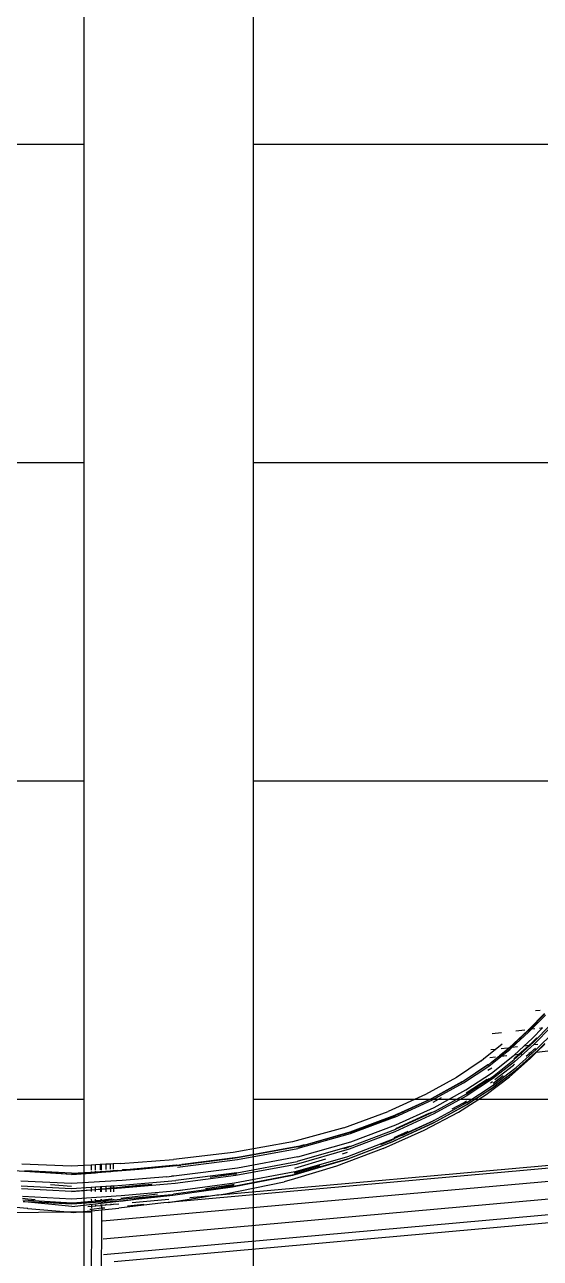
# Model space of a CAD drawing. Header units: millimetres. Extents: x -12551121 to 353735, y 112272 to 285506.
# Drawn here: x 102099.8 to 102251.7, y 170390.7 to 170754 of the extents above; entities that cross this region are included whole.
import ezdxf

# ---------------------------------------------------------------- set-up
doc = ezdxf.new("R2010")
doc.units = ezdxf.units.MM
doc.header["$MEASUREMENT"] = 0
doc.layers.add('+AT9-HATCH', color=8, linetype='Continuous')
doc.layers.add('+AT9_Hardscape', color=1, linetype='Continuous')

# ---------------------------------------------------------------- blocks, each defined once
blk = doc.blocks.new('cof')
at = {"layer": '+AT9_Hardscape', "color": 1}
for p, q in [((528.78, -1082.46), (172.28, -1124.56)), ((170.08, -1117.83), (174.67, -1113.12)), ((174.73, -1113.21), (170.25, -1117.81)), ((170.85, -1117.74), (174.92, -1113.57)), ((173.38, -1112.19), (172.05, -1112.34)), ((161.97, -1118.79), (159.21, -1119.12)), ((164.25, -1123.2), (169.78, -1118.14)), ((169.8, -1118.23), (164.44, -1123.18)), ((165.08, -1123.1), (170, -1118.61)), ((168.83, -1117.98), (166.18, -1118.29)), ((169.78, -1118.14), (170.08, -1117.83)), ((169.84, -1118.23), (169.8, -1118.23)), ((170.21, -1117.82), (169.84, -1118.23)), ((170.08, -1117.83), (169.85, -1117.86)), ((170, -1118.61), (170.85, -1117.74)), ((170.21, -1117.82), (170.08, -1117.83)), ((170.25, -1117.81), (170.21, -1117.82)), ((170.85, -1117.74), (170.25, -1117.81)), ((171.85, -1117.62), (170.85, -1117.74)), ((171.01, -1120.5), (174.11, -1117.36)), ((171.44, -1121.51), (176.53, -1116.38)), ((176.63, -1117.06), (171.6, -1122.11)), ((172.23, -1123.73), (177.5, -1118.51)), ((174.11, -1117.36), (173.2, -1117.47)), ((160.16, -1123.68), (162.17, -1122.04)), ((171.6, -1122.11), (165.81, -1127.31)), ((167.04, -1125.18), (170.02, -1122.52)), ((170.14, -1122.5), (167.16, -1125.16)), ((170.37, -1122.47), (167.43, -1125.13)), ((168.61, -1122.68), (171.01, -1120.5)), ((170.02, -1122.52), (168.61, -1122.68)), ((170.02, -1122.52), (171.05, -1121.6)), ((170.14, -1122.5), (170.02, -1122.52)), ((171.06, -1121.68), (170.14, -1122.5)), ((170.37, -1122.47), (170.14, -1122.5)), ((171.44, -1121.51), (170.37, -1122.47)), ((170.52, -1122.46), (170.37, -1122.47)), ((171.05, -1121.6), (172.37, -1120.28)), ((171.06, -1121.68), (172.08, -1120.66)), ((172.72, -1122.2), (171.45, -1122.35)), ((174.78, -1122.12), (172.34, -1124.45)), ((172.41, -1124.3), (174.8, -1121.95)), ((156.84, -1126.38), (160.16, -1123.68)), ((158.24, -1128.61), (161.78, -1125.8)), ((160.23, -1125.98), (158.53, -1126.18)), ((160.16, -1123.68), (158.82, -1123.84)), ((159.03, -1127.46), (161, -1125.89)), ((159.04, -1130.63), (165.35, -1125.64)), ((161, -1125.89), (160.88, -1125.9)), ((161, -1125.89), (161.06, -1125.88)), ((161.06, -1125.88), (164.26, -1123.3)), ((161.41, -1125.84), (161.06, -1125.88)), ((161.44, -1125.44), (164.25, -1123.2)), ((161.78, -1125.8), (164.44, -1123.69)), ((163.56, -1125.59), (161.78, -1125.8)), ((163.77, -1123.26), (161.87, -1123.48)), ((164.25, -1123.2), (164.06, -1123.22)), ((164.39, -1123.18), (164.25, -1123.2)), ((164.31, -1123.3), (164.26, -1123.3)), ((164.39, -1123.18), (164.31, -1123.3)), ((164.44, -1123.18), (164.39, -1123.18)), ((164.44, -1123.69), (165.08, -1123.1)), ((165.08, -1123.1), (164.44, -1123.18)), ((166.67, -1122.91), (165.08, -1123.1)), ((165.35, -1125.64), (165.69, -1125.34)), ((165.62, -1126.44), (167.04, -1125.18)), ((167.16, -1125.16), (165.65, -1126.51)), ((165.69, -1125.34), (168.61, -1122.68)), ((167.04, -1125.18), (165.69, -1125.34)), ((167.43, -1125.13), (165.71, -1126.69)), ((166.3, -1128.99), (171.14, -1124.69)), ((172.21, -1124.57), (166.31, -1129.75)), ((172.04, -1124.59), (166.43, -1129.59)), ((167.16, -1125.16), (167.04, -1125.18)), ((167.43, -1125.13), (167.16, -1125.16)), ((167.99, -1125.06), (167.43, -1125.13)), ((169.28, -1125.7), (170.31, -1124.79)), ((170.31, -1124.79), (170.07, -1124.82)), ((170.31, -1124.79), (171.46, -1123.78)), ((171.14, -1124.69), (170.31, -1124.79)), ((170.44, -1126.35), (172.21, -1124.57)), ((171.14, -1124.69), (172.23, -1123.73)), ((171.46, -1123.78), (171.98, -1123.27)), ((172.1, -1124.58), (172.04, -1124.59)), ((172.41, -1124.3), (172.1, -1124.58)), ((172.21, -1124.57), (172.1, -1124.58)), ((172.28, -1124.56), (172.21, -1124.57)), ((172.34, -1124.45), (172.28, -1124.56)), ((515.02, -1128.36), (63.8, -1168.72)), ((78.69, -1166.49), (515.33, -1127.4)), ((156.05, -1127.02), (148.72, -1131.96)), ((150.72, -1132.98), (157.87, -1128.24)), ((158.01, -1128.25), (150.72, -1133.08)), ((158.01, -1128.25), (150.72, -1133.15)), ((150.84, -1133.51), (158.24, -1128.61)), ((156.05, -1127.02), (156.84, -1126.38)), ((156.84, -1126.38), (156.58, -1126.41)), ((158.07, -1128.26), (158.01, -1128.25)), ((158.01, -1129.82), (159.2, -1129.05)), ((158.07, -1128.26), (158.16, -1128.19)), ((159.03, -1127.46), (158.16, -1128.19)), ((159.31, -1131.71), (165.71, -1126.69)), ((165.81, -1127.31), (159.34, -1132.37)), ((159.69, -1134.11), (165.92, -1129.32)), ((159.76, -1134.74), (166.43, -1129.59)), ((166.31, -1129.75), (159.76, -1134.74)), ((160.07, -1132.55), (165.57, -1128.33)), ((170.44, -1126.35), (164.31, -1131.74)), ((165.87, -1128.07), (165.57, -1128.33)), ((165.92, -1129.32), (166.3, -1128.99)), ((513.87, -1132.28), (44.46, -1174.3)), ((148.72, -1131.96), (139.62, -1136.96)), ((150.72, -1133.08), (141.57, -1138.1)), ((141.59, -1137.99), (150.45, -1133.13)), ((150.72, -1133.15), (141.59, -1138.16)), ((141.66, -1138.55), (150.84, -1133.51)), ((150.53, -1133.09), (150.72, -1132.98)), ((151.51, -1135.61), (159.04, -1130.63)), ((159.34, -1132.37), (151.63, -1137.43)), ((151.64, -1136.49), (157.79, -1132.47)), ((151.65, -1136.57), (158.35, -1132.19)), ((151.68, -1136.74), (159.31, -1131.71)), ((157.46, -1136.98), (164.31, -1131.74)), ((158.78, -1133.54), (159.31, -1133.14)), ((159.5, -1133.62), (162.5, -1131.32)), ((139.62, -1136.96), (128.62, -1141.91)), ((142.17, -1140.74), (151.51, -1135.61)), ((142.23, -1141.93), (151.68, -1136.74)), ((149.31, -1142.18), (157.46, -1136.98)), ((159.6, -1134.91), (151.61, -1140.11)), ((151.81, -1139.26), (159.27, -1134.44)), ((151.81, -1139.91), (159.76, -1134.74)), ((159.27, -1134.44), (159.64, -1134.15)), ((159.76, -1134.74), (159.6, -1134.91)), ((159.64, -1134.15), (159.69, -1134.11)), ((511.98, -1137.69), (44.64, -1179.52)), ((141.57, -1138.1), (130.49, -1143.14)), ((141.59, -1138.16), (130.53, -1143.19)), ((130.55, -1143.6), (141.66, -1138.55)), ((130.9, -1145.89), (142.17, -1140.74)), ((141.28, -1138.13), (141.59, -1137.99)), ((151.61, -1140.11), (141.72, -1145.5)), ((141.84, -1139.23), (144.35, -1137.88)), ((141.98, -1145.28), (151.81, -1139.91)), ((142.07, -1144.59), (151.81, -1139.26)), ((151.63, -1137.43), (142.09, -1142.65)), ((147.43, -1141.19), (150.76, -1139.38)), ((150.76, -1139.38), (151.67, -1138.79)), ((151.27, -1139.62), (150.81, -1139.87)), ((151.81, -1139.26), (151.27, -1139.62)), ((510.41, -1142.49), (44.71, -1184.18)), ((115.6, -1146.72), (128.62, -1141.91)), ((117.34, -1148.07), (130.49, -1143.14)), ((130.55, -1143.6), (117.37, -1148.55)), ((117.38, -1147.94), (130.53, -1143.02)), ((117.39, -1148.1), (130.53, -1143.19)), ((130.53, -1143.02), (131.37, -1142.63)), ((142.09, -1142.65), (130.61, -1147.91)), ((142.23, -1141.93), (130.84, -1147.14)), ((141.41, -1142.23), (130.85, -1147.05)), ((130.85, -1146.95), (140.66, -1142.48)), ((139.24, -1147.46), (149.31, -1142.18)), ((141.41, -1142.23), (141.46, -1142.2)), ((509.59, -1144.88), (47.93, -1186.21)), ((115.6, -1146.72), (100.42, -1150.91)), ((117.07, -1148.03), (117.38, -1147.94)), ((130.61, -1147.91), (117.12, -1153.03)), ((117.42, -1152.23), (130.84, -1147.14)), ((117.57, -1150.93), (130.9, -1145.89)), ((127.17, -1152.84), (139.24, -1147.46)), ((141.72, -1145.5), (129.91, -1150.92)), ((141.98, -1145.28), (130.24, -1150.68)), ((130.36, -1149.6), (134.47, -1147.7)), ((130.4, -1149.94), (142.07, -1144.59)), ((141.38, -1145.01), (132.54, -1149.08)), ((142.06, -1144.64), (141.38, -1145.01)), ((100.42, -1150.91), (82.94, -1153.99)), ((117.37, -1148.55), (101.97, -1152.9)), ((117.34, -1148.07), (102.02, -1152.42)), ((117.39, -1148.1), (102.02, -1152.42)), ((102.05, -1155.35), (117.57, -1150.93)), ((129.91, -1150.92), (116.17, -1156.22)), ((116.53, -1155.95), (130.24, -1150.68)), ((116.76, -1155.17), (130.4, -1149.94)), ((126.48, -1151.64), (129.58, -1150.44)), ((130.37, -1150.08), (129.58, -1150.44)), ((82.94, -1153.99), (65.35, -1156.07)), ((84.19, -1156.14), (101.97, -1152.9)), ((101.96, -1152.4), (84.25, -1155.64)), ((102.01, -1152.26), (84.29, -1155.51)), ((101.31, -1159.65), (116.76, -1155.17)), ((117.12, -1153.03), (101.53, -1157.52)), ((117.27, -1152.28), (101.85, -1156.69)), ((102.02, -1152.42), (101.96, -1152.4)), ((102.01, -1152.26), (104, -1151.7)), ((127.17, -1152.84), (113.43, -1158.04)), ((115.19, -1154.47), (116.65, -1153.92)), ((115.5, -1152.87), (116.41, -1152.61)), ((116.41, -1152.61), (117.27, -1152.28)), ((117.42, -1152.23), (117.27, -1152.28)), ((35.27, -1158.04), (20.73, -1157.48)), ((41.13, -1157.73), (35.27, -1158.04)), ((42.43, -1157.66), (41.13, -1157.73)), ((41.13, -1157.73), (41.14, -1159.26)), ((43.79, -1157.59), (42.43, -1157.66)), ((42.43, -1159.19), (42.43, -1157.66)), ((44.18, -1157.57), (43.79, -1157.59)), ((43.79, -1157.59), (43.81, -1159.11)), ((45.4, -1157.51), (44.18, -1157.57)), ((44.18, -1159.09), (44.18, -1157.57)), ((46.84, -1157.43), (45.4, -1157.51)), ((45.4, -1157.51), (45.4, -1159.02)), ((47.58, -1157.39), (46.84, -1157.43)), ((46.86, -1158.93), (46.84, -1157.43)), ((49.8, -1157.28), (47.58, -1157.39)), ((47.58, -1157.39), (47.59, -1158.89)), ((47.6, -1159.56), (55.28, -1158.94)), ((49.8, -1157.28), (65.35, -1156.07)), ((66.16, -1157.78), (51.55, -1159.1)), ((51.55, -1159.1), (66.28, -1157.87)), ((55.28, -1158.94), (66.28, -1157.87)), ((66.22, -1157.77), (66.19, -1157.77)), ((84.22, -1158.64), (66.24, -1160.91)), ((81.51, -1155.98), (66.28, -1157.87)), ((66.28, -1157.87), (67.5, -1157.8)), ((66.55, -1158.36), (84.19, -1156.14)), ((81.51, -1155.98), (67.5, -1157.8)), ((68.05, -1157.56), (67.85, -1157.58)), ((84.24, -1155.5), (68.05, -1157.56)), ((84.2, -1155.63), (81.51, -1155.98)), ((101.53, -1157.52), (83.73, -1160.85)), ((84.02, -1160), (101.85, -1156.69)), ((84.25, -1155.64), (84.2, -1155.63)), ((102.05, -1155.35), (84.22, -1158.64)), ((84.29, -1155.51), (84.24, -1155.5)), ((116.17, -1156.22), (100.46, -1160.85)), ((116.53, -1155.95), (100.82, -1160.55)), ((108.53, -1157.91), (100.95, -1160.15)), ((113.43, -1158.04), (101.05, -1161.74)), ((110.19, -1156.02), (101.06, -1158.73)), ((35.33, -1160.55), (16.9, -1159.32)), ((35.34, -1163.19), (20.39, -1162.48)), ((21.86, -1159.51), (21.47, -1159.48)), ((35.33, -1160.55), (21.86, -1159.51)), ((23.64, -1159.56), (21.86, -1159.51)), ((23.64, -1159.56), (23.84, -1159.57)), ((35.32, -1160.15), (23.84, -1159.57)), ((35.32, -1160.15), (41.14, -1159.79)), ((41.14, -1160.03), (35.33, -1160.55)), ((35.33, -1160.55), (41.14, -1160.08)), ((50.28, -1162.27), (35.34, -1163.19)), ((41.14, -1159.65), (41.14, -1159.79)), ((41.14, -1159.79), (42.43, -1159.71)), ((41.14, -1159.79), (41.14, -1160.03)), ((42.43, -1159.92), (41.14, -1160.03)), ((41.14, -1160.08), (42.43, -1159.98)), ((41.14, -1160.03), (41.14, -1160.08)), ((42.43, -1159.71), (42.43, -1159.57)), ((42.43, -1159.71), (43.82, -1159.63)), ((42.43, -1159.92), (42.43, -1159.71)), ((43.82, -1159.79), (42.43, -1159.92)), ((42.43, -1159.98), (43.82, -1159.86)), ((42.43, -1159.98), (42.43, -1159.92)), ((43.82, -1159.49), (43.82, -1159.63)), ((43.82, -1159.63), (44.18, -1159.6)), ((43.82, -1159.63), (43.82, -1159.79)), ((44.18, -1159.76), (43.82, -1159.79)), ((43.82, -1159.79), (43.82, -1159.86)), ((43.82, -1159.86), (44.19, -1159.84)), ((44.18, -1159.6), (44.18, -1159.47)), ((44.18, -1159.6), (45.4, -1159.53)), ((44.18, -1159.76), (44.18, -1159.6)), ((45.4, -1159.65), (44.18, -1159.76)), ((44.19, -1159.84), (44.18, -1159.76)), ((44.19, -1159.84), (45.4, -1159.74)), ((45.4, -1159.4), (45.4, -1159.53)), ((45.4, -1159.53), (46.87, -1159.44)), ((46.87, -1159.52), (45.4, -1159.65)), ((45.4, -1159.53), (45.4, -1159.65)), ((45.4, -1159.74), (46.87, -1159.62)), ((45.4, -1159.65), (45.4, -1159.74)), ((46.87, -1159.44), (46.86, -1159.31)), ((46.87, -1159.44), (47.6, -1159.39)), ((46.87, -1159.52), (46.87, -1159.44)), ((47.6, -1159.45), (46.87, -1159.52)), ((46.87, -1159.62), (46.87, -1159.52)), ((46.87, -1159.62), (47.6, -1159.56)), ((47.6, -1159.27), (47.6, -1159.39)), ((47.6, -1159.39), (48.82, -1159.32)), ((48.82, -1159.32), (47.6, -1159.45)), ((47.6, -1159.39), (47.6, -1159.45)), ((47.6, -1159.45), (47.6, -1159.56)), ((48.82, -1159.32), (50.3, -1159.23)), ((50.2, -1163.67), (66.08, -1162.29)), ((63.37, -1161.15), (50.28, -1162.27)), ((50.3, -1159.23), (50.32, -1159.18)), ((51.55, -1159.1), (50.32, -1159.18)), ((63.37, -1161.15), (64.74, -1160.99)), ((64.74, -1160.99), (66.24, -1160.77)), ((66.24, -1160.91), (64.74, -1160.99)), ((83.73, -1160.85), (65.87, -1163.15)), ((84.02, -1160), (66.08, -1162.29)), ((83.18, -1160.43), (76.13, -1161.37)), ((79.42, -1160.8), (83.23, -1160.3)), ((100.46, -1160.85), (82.76, -1164.28)), ((83.07, -1163.96), (100.82, -1160.55)), ((83.18, -1160.43), (83.92, -1160.29)), ((83.23, -1160.3), (83.96, -1160.16)), ((101.08, -1159.73), (83.31, -1163.11)), ((101.05, -1161.74), (97.93, -1162.67)), ((101.08, -1159.73), (101.31, -1159.65)), ((20.49, -1163.87), (35.35, -1164.6)), ((35.37, -1165.5), (20.63, -1164.76)), ((29.13, -1163.48), (35.35, -1163.98)), ((35.35, -1164.6), (41.15, -1164.23)), ((35.37, -1165.5), (41.16, -1164.99)), ((41.16, -1165.1), (35.37, -1165.5)), ((41.15, -1164.23), (42.44, -1164.15)), ((41.15, -1164.23), (41.16, -1164.99)), ((41.16, -1164.99), (42.44, -1164.88)), ((41.16, -1164.99), (41.16, -1165.1)), ((42.44, -1165), (41.16, -1165.1)), ((41.16, -1165.1), (41.16, -1165.55)), ((42.44, -1164.15), (43.88, -1164.06)), ((42.44, -1164.88), (42.44, -1164.15)), ((42.44, -1164.88), (43.89, -1164.75)), ((42.44, -1165), (42.44, -1164.88)), ((43.89, -1164.9), (42.44, -1165)), ((42.44, -1165.56), (42.44, -1165)), ((43.88, -1164.06), (44.2, -1164.04)), ((43.88, -1164.06), (43.89, -1164.75)), ((43.89, -1164.75), (44.2, -1164.72)), ((43.89, -1164.75), (43.89, -1164.9)), ((44.2, -1164.88), (43.89, -1164.9)), ((43.89, -1164.9), (43.9, -1165.57)), ((44.2, -1164.04), (45.41, -1163.97)), ((44.2, -1164.72), (44.2, -1164.04)), ((44.2, -1164.72), (45.41, -1164.62)), ((44.2, -1164.88), (44.2, -1164.72)), ((45.41, -1164.79), (44.2, -1164.88)), ((44.2, -1165.57), (44.2, -1164.88)), ((45.41, -1163.97), (46.92, -1163.87)), ((45.41, -1163.97), (45.41, -1164.62)), ((45.41, -1164.62), (46.93, -1164.48)), ((45.41, -1164.62), (45.41, -1164.79)), ((46.94, -1164.69), (45.41, -1164.79)), ((45.41, -1164.79), (45.41, -1165.58)), ((46.92, -1163.87), (47.65, -1163.83)), ((46.93, -1164.48), (46.92, -1163.87)), ((46.93, -1164.48), (47.66, -1164.42)), ((46.94, -1164.69), (46.93, -1164.48)), ((47.66, -1164.63), (46.94, -1164.69)), ((46.95, -1165.6), (46.94, -1164.69)), ((47.65, -1163.83), (50.2, -1163.67)), ((47.65, -1163.83), (47.66, -1164.42)), ((47.66, -1164.42), (54.75, -1163.79)), ((47.66, -1164.42), (51.14, -1164.02)), ((47.66, -1164.42), (47.66, -1164.63)), ((47.66, -1164.63), (50, -1164.47)), ((50.1, -1164.55), (47.66, -1164.63)), ((47.66, -1164.63), (47.68, -1165.6)), ((49.88, -1167.52), (60.62, -1166.18)), ((65.56, -1165.44), (49.95, -1166.83)), ((65.87, -1163.15), (50.1, -1164.55)), ((51.14, -1164.02), (57.08, -1163.44)), ((54.75, -1163.79), (59.03, -1163.38)), ((82.76, -1164.28), (65.16, -1166.71)), ((83.07, -1163.96), (65.38, -1166.32)), ((68.8, -1165.01), (65.56, -1165.44)), ((68.8, -1165.01), (66.74, -1165.34)), ((83.31, -1163.11), (68.8, -1165.01)), ((74.81, -1164.65), (82.17, -1163.55)), ((78.69, -1166.49), (80.69, -1166.17)), ((82.52, -1163.81), (79.33, -1164.27)), ((80.72, -1166.19), (80.69, -1166.17)), ((80.72, -1166.19), (97.93, -1162.67)), ((82.17, -1163.55), (83.24, -1163.34)), ((83.15, -1163.69), (82.52, -1163.81)), ((35.4, -1167.76), (20.85, -1167.03)), ((22.44, -1167.74), (20.92, -1167.57)), ((20.97, -1168), (35.42, -1168.83)), ((21.57, -1168.58), (21.11, -1168.56)), ((35.46, -1169.94), (21.57, -1168.58)), ((24.3, -1168.69), (21.57, -1168.58)), ((24.61, -1167.94), (22.44, -1167.74)), ((35.44, -1169.25), (24.3, -1168.69)), ((35.43, -1169.17), (24.3, -1168.69)), ((49.95, -1166.83), (35.4, -1167.76)), ((35.42, -1168.83), (41.17, -1168.44)), ((36.03, -1168.97), (35.42, -1168.92)), ((41.17, -1168.85), (35.43, -1169.17)), ((41.17, -1168.85), (35.44, -1169.25)), ((35.46, -1169.94), (49.31, -1168.38)), ((41.17, -1168.44), (36.03, -1168.97)), ((40.17, -1169.94), (41.17, -1169.85)), ((41.16, -1167.78), (41.17, -1168.44)), ((41.17, -1168.44), (42.44, -1168.3)), ((41.17, -1168.44), (41.17, -1168.63)), ((42.44, -1168.8), (41.17, -1168.85)), ((41.17, -1168.85), (41.17, -1168.88)), ((41.17, -1169.55), (41.17, -1169.85)), ((41.17, -1169.85), (42.45, -1169.73)), ((41.17, -1169.85), (41.17, -1170.47)), ((42.44, -1168.3), (42.44, -1167.78)), ((43.93, -1168.15), (42.44, -1168.3)), ((42.44, -1168.3), (43.93, -1168.22)), ((42.44, -1168.51), (42.44, -1168.3)), ((46.68, -1168.53), (42.44, -1168.8)), ((42.44, -1168.8), (42.44, -1168.78)), ((42.45, -1169.73), (42.45, -1169.46)), ((42.45, -1169.73), (43.95, -1169.6)), ((43.93, -1167.78), (43.93, -1168.15)), ((44.21, -1168.12), (43.93, -1168.15)), ((43.93, -1168.15), (43.93, -1168.22)), ((43.93, -1168.22), (44.21, -1168.2)), ((43.93, -1168.22), (43.94, -1168.36)), ((43.95, -1169.36), (43.95, -1169.6)), ((43.95, -1169.6), (44.22, -1169.58)), ((44.21, -1168.12), (44.21, -1167.78)), ((45.41, -1167.99), (44.21, -1168.12)), ((44.21, -1168.2), (44.21, -1168.12)), ((44.21, -1168.2), (45.41, -1168.12)), ((44.21, -1168.34), (44.21, -1168.2)), ((44.22, -1169.58), (44.22, -1169.34)), ((44.22, -1169.58), (45.41, -1169.47)), ((44.22, -1170.21), (44.22, -1169.58)), ((45.41, -1167.79), (45.41, -1167.99)), ((46.98, -1167.79), (45.41, -1167.99)), ((45.41, -1167.99), (45.41, -1168.12)), ((45.41, -1168.12), (46.98, -1168.01)), ((45.41, -1168.12), (45.41, -1168.22)), ((45.41, -1169.26), (45.41, -1169.47)), ((45.41, -1169.47), (47, -1169.33)), ((49.31, -1168.38), (46.68, -1168.53)), ((47.34, -1167.79), (46.98, -1167.79)), ((46.98, -1167.79), (46.98, -1168.01)), ((46.98, -1168.01), (47.7, -1167.95)), ((46.98, -1168.07), (46.98, -1168.01)), ((47, -1169.33), (47, -1169.15)), ((47, -1169.33), (47.72, -1169.26)), ((47.7, -1167.79), (47.7, -1167.95)), ((47.7, -1167.95), (49.86, -1167.8)), ((47.7, -1167.95), (47.71, -1168)), ((47.72, -1169.1), (47.72, -1169.26)), ((47.72, -1169.26), (49.29, -1169.12)), ((49.75, -1168.36), (49.31, -1168.38)), ((60.78, -1169.02), (49.31, -1170.39)), ((65.16, -1166.71), (49.75, -1168.36)), ((49.76, -1168.33), (64.94, -1166.36)), ((49.76, -1168.33), (60.35, -1166.8)), ((49.86, -1167.8), (60.35, -1166.8)), ((56.66, -1169.39), (51.81, -1169.82)), ((53.15, -1168.78), (64, -1167.8)), ((60.35, -1166.8), (64.94, -1166.36)), ((62.49, -1168.87), (60.78, -1169.02)), ((63.8, -1168.72), (62.49, -1168.87)), ((63.8, -1168.72), (78.11, -1166.54)), ((64.94, -1166.36), (65.38, -1166.32)), ((70.15, -1167.25), (75.7, -1166.76)), ((78.11, -1166.54), (78.69, -1166.49)), ((22.31, -1170.55), (16.94, -1170.02)), ((16.95, -1171.67), (34.25, -1171.55)), ((22.42, -1170.57), (22.31, -1170.55)), ((22.42, -1170.57), (34.25, -1171.55)), ((34.25, -1171.55), (37.49, -1171.53)), ((34.25, -1171.55), (35.87, -1171.69)), ((35.87, -1171.69), (37.49, -1171.53)), ((37.49, -1171.53), (41.18, -1171.18)), ((37.49, -1171.53), (41.18, -1171.51)), ((41.17, -1170.78), (40.73, -1170.82)), ((41.18, -1171.51), (41.12, -1200.7)), ((44.22, -1170.47), (41.17, -1170.78)), ((41.17, -1170.65), (41.17, -1170.78)), ((41.17, -1170.78), (41.18, -1171.18)), ((41.18, -1171.18), (44.22, -1170.88)), ((41.18, -1171.18), (41.18, -1171.51)), ((44.18, -1201.63), (44.23, -1171.88)), ((44.22, -1170.88), (49.31, -1170.39)), ((45.11, -1170.42), (44.22, -1170.47)), ((44.22, -1170.47), (44.22, -1170.88)), ((44.23, -1171.88), (44.22, -1170.88))]:
    blk.add_line(p, q, dxfattribs=at)

msp = doc.modelspace()

# ---------------------------------------------------------------- hatches: boundary and pattern name
at = {"layer": '+AT9-HATCH'}
h = msp.add_hatch(dxfattribs=at)
h.set_pattern_fill('LINE', color=8, scale=750)
h.paths.add_polyline_path([(98342.22, 176851.47), (98342.22, 179526.48), (97292.22, 179526.48, 0.414214), (96392.22, 178626.48), (96392.22, 177751.48, -0.414214), (95292.22, 176651.48), (94892.22, 176651.48), (94892.22, 174751.48), (96392.22, 174751.48, 0.414214), (97292.22, 175651.48), (97292.22, 176001.46), (97292.22, 176451.47, -0.414214), (97692.22, 176851.47), (98342.22, 176851.47)], is_closed=False)
h.paths.add_polyline_path([(98392.22, 179526.48), (98392.22, 176851.47), (98692.22, 176851.47), (98692.22, 179526.48)])
h.paths.add_polyline_path([(98742.22, 179526.48), (98742.22, 176851.47), (99042.22, 176851.47), (99042.22, 179526.48)])
h.paths.add_polyline_path([(99367.22, 179526.48), (99367.22, 176851.47), (99667.22, 176851.47), (99667.22, 179526.48)])
h.paths.add_polyline_path([(99717.22, 179526.48), (99717.22, 176851.47), (100017.22, 176851.47), (100017.22, 179526.48)])
h.paths.add_polyline_path([(100067.22, 179526.48), (100067.22, 176851.47), (100367.22, 176851.47), (100367.22, 179526.48)])
h.paths.add_polyline_path([(100417.22, 179526.48), (100417.22, 176851.47), (100717.22, 176851.47), (100717.22, 179526.48)])
h.paths.add_polyline_path([(101067.22, 176716.04), (101067.22, 179526.48), (100767.22, 179526.48), (100767.22, 176851.46), (100767.22, 176851.46, -0.21525)])
h.paths.add_polyline_path([(101117.22, 179526.48), (101117.22, 173451.49), (101417.22, 173451.49), (101417.22, 179503.97, 0.056082), (101217.22, 179526.48), (101117.22, 179526.48)], is_closed=False)
h.paths.add_polyline_path([(101467.22, 179491.06), (101467.22, 173451.49), (101767.22, 173451.49), (101767.22, 179338.87, 0.094274)])
h.paths.add_polyline_path([(102117.22, 178626.63, 0.213378), (101817.22, 179297.3), (101817.22, 173451.49), (102117.22, 173451.49), (102117.22, 178626.48)], is_closed=False)
h.paths.add_polyline_path([(101817.22, 173101.46), (101817.22, 170101.46), (102117.22, 170101.46), (102117.22, 173101.46)])
h.paths.add_polyline_path([(101467.22, 173101.46), (101467.22, 170101.46), (101767.22, 170101.46), (101767.22, 173101.46)])
h.paths.add_polyline_path([(101117.22, 173101.46), (101117.22, 170101.46), (101417.22, 170101.46), (101417.22, 173101.46)])
h.paths.add_polyline_path([(101117.22, 169801.46), (101117.22, 166601.46), (101417.22, 166601.46), (101417.22, 169801.46)])
h.paths.add_polyline_path([(101467.22, 169801.46), (101467.22, 166601.46), (101767.22, 166601.46), (101767.22, 169801.46)])
h.paths.add_polyline_path([(101817.22, 169801.46), (101817.22, 166601.46), (102117.22, 166601.46), (102117.22, 169801.46)])
h.paths.add_polyline_path([(102517.22, 169801.46), (102817.22, 169801.46), (102817.22, 166601.46), (102517.22, 166601.46)])
h.paths.add_polyline_path([(102167.22, 169801.46), (102467.22, 169801.46), (102467.22, 166601.46), (102167.22, 166601.46)])
h.paths.add_polyline_path([(102867.22, 169801.46), (103167.22, 169801.46), (103167.22, 166601.46), (102867.22, 166601.46)])
h.paths.add_polyline_path([(102867.22, 173101.46), (103167.22, 173101.46), (103167.22, 170101.46), (102867.22, 170101.46)])
h.paths.add_polyline_path([(102167.22, 173101.46), (102467.22, 173101.46), (102467.22, 170101.46), (102167.22, 170101.46)])
h.paths.add_polyline_path([(102517.22, 173101.46), (102817.22, 173101.46), (102817.22, 170101.46), (102517.22, 170101.46)])
at = {"layer": '+AT9_Hardscape'}
h = msp.add_hatch(dxfattribs=at)
h.set_pattern_fill('CTYSQMK2', color=8, scale=30)
h.set_pattern_definition([(0, (84.85, 0), (360, 360), [550.293, -169.707]), (90, (0, 84.85), (-360, 360), [550.293, -169.707]), (45, (275.15, 360), (-360.0008, 360.0008), [120, -389.118]), (315, (275.15, 360), (360.0008, 360.0008), [120, -389.118]), (45, (360, 275.15), (-360.0008, 360.0008), [120, -389.118]), (315, (360, 444.85), (360.0008, 360.0008), [120, -389.118])])
h.paths.add_polyline_path([(103192.22, 169851.63), (101067.23, 169851.63), (101067.22, 170051.5), (101067.23, 173151.63), (101067.22, 173351.46), (101067.22, 176451.46, 0.414214), (100767.22, 176751.46), (99292.22, 176751.46), (99092.22, 176751.47), (98142.22, 176751.46), (97692.22, 176751.46, 0.414213), (97392.22, 176451.46), (97392.22, 176001.46), (97392.22, 175651.48, -0.414214), (96392.22, 174651.48), (94842.22, 174651.48), (94842.23, 173826.46), (97342.22, 173826.46), (97342.22, 173226.46), (97342.22, 171216.47), (99072.22, 171216.47), (99092.22, 171216.47), (99092.23, 175751.61), (99272.22, 175751.61), (99292.22, 175751.47), (99292.22, 170526.63), (99272.22, 170526.49), (99272.22, 166551.62), (101067.22, 166551.62), (101078.67, 169851.48), (101972.22, 169851.48), (101972.22, 169801.46), (102117.22, 169801.46), (102117.22, 168556.82), (102167.22, 168556.82), (102161.93, 169077.07), (102122.22, 169077.07), (102122.22, 169851.48), (103015.77, 169851.48), (103015.77, 169801.46), (103042.22, 169801.46), (103042.22, 169851.48), (103192.22, 169851.48)], is_closed=False)
h.paths.add_polyline_path([(102167.22, 171018.02), (102117.22, 171021.5), (102167.22, 171020.13), (102175.69, 171019.89)], is_closed=False)
h.paths.add_polyline_path([(94842.22, 173226.46), (94822.22, 171216.47), (96211.93, 171216.47), (96442.22, 171216.47), (96442.22, 173226.46), (94842.22, 173226.46)])
h.paths.add_polyline_path([(96442.22, 173226.46), (96442.22, 171216.47), (96742.22, 171216.47), (96742.22, 173226.46)])
h.paths.add_polyline_path([(97042.22, 173226.46), (96742.22, 173226.46), (96742.22, 171216.47), (97042.22, 171216.47)])
h.paths.add_polyline_path([(97042.22, 171216.47), (97342.22, 171216.47), (97342.22, 173226.46), (97042.22, 173226.46)])

# ---------------------------------------------------------------- linework, layer by layer
at = {"layer": '+AT9_Hardscape', "elevation": 0}
for points in [[(101817.22, 173101.46), (102117.22, 173101.46), (102117.22, 170101.46), (101817.22, 170101.46)], [(101817.22, 173101.46), (102117.22, 173101.46), (102117.22, 170101.46), (101817.22, 170101.46)], [(102167.22, 173101.46), (102467.22, 173101.46), (102467.22, 170101.46), (102167.22, 170101.46)]]:
    msp.add_lwpolyline(points, close=True, dxfattribs=at)

# ---------------------------------------------------------------- block references
msp.add_blockref('cof', (102078.29, 171575.92))

doc.saveas('drawing.dxf')
